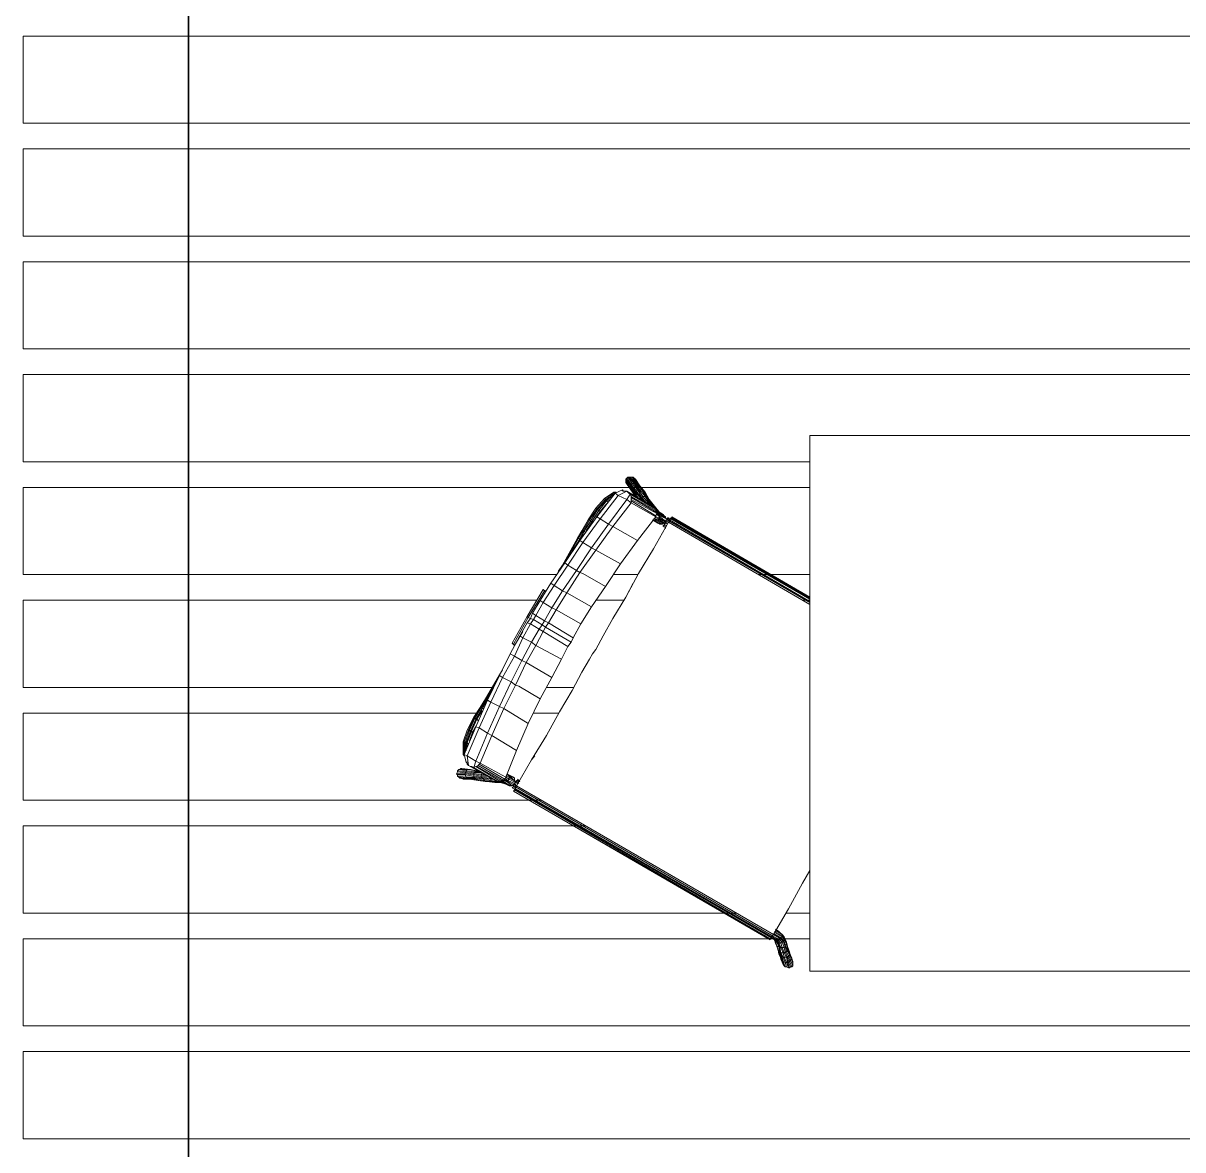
# Model space of a CAD drawing. Header units: inches. Extents: x 2013 to 15569, y -2551 to 2524.
# Drawn here: x 3628.2 to 3783, y 793.5 to 943.9 of the extents above; entities that cross this region are included whole.
import ezdxf

# ---------------------------------------------------------------- set-up
doc = ezdxf.new("R2010")
doc.units = ezdxf.units.IN
doc.header["$MEASUREMENT"] = 0
doc.layers.add('A-FURN', color=8, linetype='Continuous', lineweight=18)
doc.layers.add('costruzioni', color=2, linetype='Continuous', lineweight=35)

msp = doc.modelspace()

# ---------------------------------------------------------------- linework, layer by layer
at = {"layer": 'A-FURN'}
for p, q in [((3892.796, 942.154), (3628.226, 942.154)), ((3628.226, 930.518), (3628.226, 942.154)), ((3628.226, 930.518), (3892.796, 930.518)), ((3892.796, 927.095), (3628.226, 927.095)), ((3628.226, 915.459), (3628.226, 927.095)), ((3628.226, 915.459), (3892.796, 915.459)), ((3892.796, 912.036), (3628.226, 912.036)), ((3628.226, 900.401), (3628.226, 912.036)), ((3628.226, 900.401), (3892.796, 900.401)), ((3892.796, 896.978), (3628.226, 896.978)), ((3628.226, 885.342), (3628.226, 896.978)), ((3733.201, 888.859), (3803.201, 888.859)), ((3733.201, 817.363), (3733.201, 888.859)), ((3628.226, 885.342), (3733.201, 885.342)), ((3733.201, 881.919), (3628.226, 881.919)), ((3628.226, 870.283), (3628.226, 881.919)), ((3628.226, 870.283), (3699.42, 870.283)), ((3706.972, 870.283), (3710.273, 870.283)), ((3726.322, 870.283), (3733.201, 870.283)), ((3696.785, 866.86), (3628.226, 866.86)), ((3628.226, 855.225), (3628.226, 866.86)), ((3697.226, 866.86), (3697.216, 866.86)), ((3708.385, 866.86), (3704.659, 866.86)), ((3733.201, 866.86), (3732.184, 866.86)), ((3628.226, 855.225), (3690.813, 855.225)), ((3690.856, 855.225), (3690.875, 855.225)), ((3698.048, 855.225), (3701.697, 855.225)), ((3688.76, 851.802), (3628.226, 851.802)), ((3628.226, 840.166), (3628.226, 851.802)), ((3689.437, 851.802), (3689.293, 851.802)), ((3699.682, 851.802), (3696.301, 851.802)), ((3628.226, 840.166), (3697.393, 840.166)), ((3703.298, 836.743), (3628.226, 836.743)), ((3628.226, 825.107), (3628.226, 836.743)), ((3628.226, 825.107), (3723.369, 825.107)), ((3730.022, 825.107), (3733.201, 825.107)), ((3733.201, 821.684), (3628.226, 821.684)), ((3628.226, 810.049), (3628.226, 821.684)), ((3803.201, 817.363), (3733.201, 817.363)), ((3628.226, 810.049), (3892.796, 810.049)), ((3892.796, 806.626), (3628.226, 806.626)), ((3628.226, 794.99), (3628.226, 806.626)), ((3628.226, 794.99), (3892.796, 794.99))]:
    msp.add_line(p, q, dxfattribs=at)
at = {"layer": 'A-FURN', "lineweight": 0}
for p, q in [((3733.201, 888.859), (3733.201, 853.111)), ((3736.488, 888.859), (3733.201, 888.859)), ((3708.628, 882.995), (3708.77, 883.137)), ((3708.628, 882.995), (3709.341, 882.138)), ((3708.628, 882.995), (3708.628, 882.852)), ((3708.628, 882.852), (3708.628, 882.709)), ((3708.628, 882.852), (3709.199, 881.996)), ((3708.628, 882.709), (3709.199, 881.853)), ((3708.628, 882.566), (3708.628, 882.709)), ((3708.628, 882.709), (3708.628, 882.709)), ((3708.77, 882.424), (3708.628, 882.566)), ((3709.199, 881.71), (3708.628, 882.566)), ((3708.77, 883.137), (3708.913, 883.28)), ((3708.77, 883.137), (3709.341, 882.281)), ((3709.341, 881.567), (3708.77, 882.424)), ((3708.913, 883.28), (3709.484, 882.424)), ((3708.913, 883.28), (3709.056, 883.28)), ((3709.056, 883.28), (3709.774, 882.424)), ((3709.056, 883.28), (3709.199, 883.28)), ((3709.199, 883.28), (3709.916, 882.424)), ((3709.199, 883.28), (3709.484, 883.28)), ((3709.341, 882.138), (3709.199, 881.996)), ((3709.199, 881.996), (3709.199, 881.853)), ((3709.199, 881.996), (3709.916, 881.135)), ((3709.484, 882.424), (3709.341, 882.281)), ((3709.341, 882.281), (3709.341, 882.138)), ((3709.341, 882.281), (3710.059, 881.425)), ((3709.341, 882.138), (3709.916, 881.282)), ((3709.484, 883.28), (3710.059, 882.424)), ((3709.484, 883.28), (3709.627, 883.28)), ((3709.774, 882.424), (3709.484, 882.424)), ((3709.484, 882.424), (3710.202, 881.567)), ((3709.627, 883.28), (3709.774, 883.137)), ((3709.627, 883.28), (3710.202, 882.424)), ((3709.774, 883.137), (3709.916, 882.995)), ((3709.774, 883.137), (3710.345, 882.281)), ((3709.916, 882.424), (3709.774, 882.424)), ((3709.774, 882.424), (3710.345, 881.567)), ((3709.916, 882.995), (3710.487, 882.138)), ((3710.059, 882.424), (3709.916, 882.424)), ((3709.916, 882.424), (3710.487, 881.567)), ((3710.059, 882.424), (3710.773, 881.567)), ((3710.202, 882.424), (3710.059, 882.424)), ((3710.202, 882.424), (3710.915, 881.425)), ((3710.345, 882.281), (3710.202, 882.424)), ((3710.345, 882.281), (3711.058, 881.425)), ((3710.487, 882.138), (3710.345, 882.281)), ((3710.487, 882.138), (3711.201, 881.282)), ((3704.77, 877.991), (3707.201, 881.135)), ((3707.629, 880.849), (3705.198, 877.705)), ((3705.773, 880.421), (3707.201, 881.282)), ((3705.773, 880.421), (3707.058, 881.282)), ((3707.058, 881.282), (3705.773, 880.421)), ((3705.916, 880.279), (3707.058, 880.992)), ((3705.916, 880.136), (3706.772, 880.707)), ((3707.201, 881.282), (3707.058, 881.282)), ((3707.058, 881.282), (3707.343, 881.282)), ((3707.343, 881.282), (3707.058, 881.282)), ((3708.2, 881.567), (3707.201, 881.135)), ((3707.201, 881.135), (3707.201, 881.282)), ((3707.201, 881.282), (3707.201, 881.135)), ((3707.201, 881.135), (3707.629, 880.849)), ((3707.629, 880.849), (3708.77, 881.425)), ((3707.629, 880.849), (3708.77, 880.279)), ((3708.2, 881.425), (3708.2, 881.567)), ((3708.342, 881.425), (3708.2, 881.567)), ((3708.485, 881.425), (3708.342, 881.425)), ((3708.77, 881.425), (3708.485, 881.425)), ((3711.629, 879.708), (3708.77, 881.425)), ((3708.913, 881.282), (3708.77, 881.425)), ((3708.77, 880.279), (3709.199, 880.992)), ((3708.913, 881.282), (3712.343, 879.28)), ((3709.056, 881.135), (3708.913, 881.282)), ((3709.056, 881.135), (3712.485, 879.137)), ((3709.199, 880.992), (3709.056, 881.135)), ((3709.199, 881.853), (3709.199, 881.71)), ((3709.199, 881.853), (3709.916, 880.992)), ((3709.199, 881.71), (3709.341, 881.567)), ((3709.916, 880.707), (3709.199, 881.71)), ((3709.199, 880.992), (3712.628, 878.99)), ((3709.341, 880.707), (3709.199, 880.992)), ((3709.341, 881.567), (3709.916, 880.707)), ((3709.341, 880.707), (3712.628, 878.847)), ((3709.341, 880.564), (3709.341, 880.707)), ((3709.341, 880.564), (3712.771, 878.562)), ((3709.341, 880.279), (3709.341, 880.564)), ((3710.059, 881.425), (3709.916, 881.282)), ((3709.916, 881.282), (3710.63, 880.421)), ((3709.916, 881.282), (3709.916, 881.135)), ((3710.345, 880.421), (3709.916, 881.135)), ((3709.916, 881.135), (3709.916, 880.992)), ((3710.059, 880.564), (3709.916, 880.992)), ((3709.916, 880.992), (3709.916, 880.707)), ((3709.916, 880.707), (3709.921, 880.707)), ((3709.916, 880.707), (3709.921, 880.707)), ((3710.202, 881.567), (3710.059, 881.425)), ((3710.059, 881.425), (3710.63, 880.564)), ((3710.345, 881.567), (3710.202, 881.567)), ((3710.202, 881.567), (3710.773, 880.564)), ((3710.487, 881.567), (3710.345, 881.567)), ((3710.345, 881.567), (3710.915, 880.707)), ((3710.773, 881.567), (3710.487, 881.567)), ((3710.487, 881.567), (3711.201, 880.707)), ((3711.058, 879.993), (3710.63, 880.564)), ((3710.63, 880.564), (3710.63, 880.421)), ((3710.773, 880.564), (3710.63, 880.564)), ((3710.915, 881.425), (3710.773, 881.567)), ((3710.773, 881.567), (3711.344, 880.707)), ((3710.915, 880.707), (3710.773, 880.564)), ((3711.344, 879.85), (3710.773, 880.564)), ((3710.915, 881.425), (3711.486, 880.564)), ((3711.058, 881.425), (3710.915, 881.425)), ((3710.915, 880.707), (3711.629, 879.85)), ((3711.201, 880.707), (3710.915, 880.707)), ((3711.058, 881.425), (3711.629, 880.421)), ((3711.201, 881.282), (3711.058, 881.425)), ((3711.201, 881.282), (3711.772, 880.279)), ((3711.201, 880.707), (3711.772, 879.85)), ((3711.344, 880.707), (3711.201, 880.707)), ((3711.486, 880.564), (3711.344, 880.707)), ((3711.344, 880.707), (3711.914, 879.85)), ((3711.629, 880.421), (3711.486, 880.564)), ((3711.486, 880.564), (3712.2, 879.708)), ((3703.628, 877.563), (3704.627, 879.137)), ((3703.628, 877.563), (3704.627, 879.137)), ((3704.627, 879.137), (3703.628, 877.563)), ((3703.771, 877.563), (3704.77, 878.99)), ((3703.914, 877.42), (3704.913, 878.99)), ((3704.627, 879.137), (3705.773, 880.421)), ((3704.627, 879.137), (3705.773, 880.421)), ((3705.773, 880.421), (3704.627, 879.137)), ((3704.77, 878.99), (3704.627, 879.137)), ((3704.77, 878.99), (3705.916, 880.279)), ((3704.913, 878.99), (3704.77, 878.99)), ((3704.913, 878.99), (3705.916, 880.136)), ((3705.055, 878.847), (3704.913, 878.99)), ((3705.055, 878.847), (3706.059, 880.136)), ((3705.198, 878.704), (3706.059, 879.708)), ((3705.916, 880.279), (3705.773, 880.421)), ((3705.916, 880.136), (3705.916, 880.279)), ((3706.059, 880.136), (3705.916, 880.136)), ((3706.059, 880.136), (3706.487, 880.279)), ((3706.202, 879.993), (3706.059, 880.136)), ((3708.77, 880.279), (3706.344, 876.992)), ((3709.341, 879.85), (3706.915, 876.702)), ((3708.77, 880.279), (3709.341, 879.85)), ((3709.341, 880.279), (3712.771, 878.419)), ((3709.341, 880.136), (3709.341, 880.279)), ((3709.341, 880.136), (3712.628, 878.134)), ((3709.341, 879.85), (3709.341, 880.136)), ((3709.341, 879.85), (3712.628, 877.991)), ((3710.63, 880.421), (3710.487, 880.279)), ((3710.63, 880.279), (3710.63, 880.421)), ((3711.629, 879.85), (3711.486, 879.708)), ((3711.772, 880.279), (3711.629, 880.421)), ((3711.629, 880.421), (3712.343, 879.565)), ((3711.772, 879.85), (3711.629, 879.85)), ((3711.772, 879.565), (3711.629, 879.85)), ((3711.772, 880.279), (3712.485, 879.422)), ((3712.057, 879.422), (3711.772, 879.85)), ((3711.914, 879.85), (3711.772, 879.85)), ((3712.343, 879.28), (3711.914, 879.85)), ((3712.2, 879.708), (3711.914, 879.85)), ((3712.2, 879.708), (3712.771, 878.847)), ((3712.343, 879.565), (3712.2, 879.708)), ((3712.913, 878.704), (3712.343, 879.565)), ((3712.485, 879.422), (3712.343, 879.565)), ((3712.343, 879.28), (3712.485, 879.137)), ((3713.056, 878.704), (3712.485, 879.422)), ((3712.485, 879.137), (3712.628, 878.99)), ((3712.628, 878.99), (3712.628, 878.847)), ((3702.487, 874.847), (3704.77, 877.991)), ((3702.772, 876.131), (3703.628, 877.563)), ((3703.628, 877.563), (3702.772, 876.131)), ((3705.198, 877.705), (3702.915, 874.561)), ((3702.915, 876.131), (3703.628, 877.563)), ((3703.057, 876.131), (3703.771, 877.563)), ((3703.057, 875.988), (3703.914, 877.42)), ((3703.771, 877.563), (3703.628, 877.563)), ((3703.914, 877.42), (3703.771, 877.563)), ((3704.056, 877.277), (3703.914, 877.42)), ((3704.056, 877.277), (3705.055, 878.847)), ((3704.627, 877.848), (3705.198, 878.704)), ((3704.77, 877.991), (3705.198, 877.705)), ((3705.198, 878.704), (3705.055, 878.847)), ((3705.198, 878.704), (3705.203, 878.704)), ((3705.198, 877.705), (3706.344, 876.992)), ((3712.628, 877.991), (3710.202, 874.847)), ((3712.2, 877.563), (3712.913, 877.135)), ((3712.343, 877.705), (3712.628, 877.563)), ((3712.343, 877.563), (3712.347, 877.563)), ((3712.343, 877.563), (3712.485, 877.42)), ((3712.343, 877.563), (3712.485, 877.42)), ((3712.343, 877.563), (3713.199, 876.992)), ((3712.485, 877.705), (3712.913, 877.563)), ((3712.485, 877.42), (3712.628, 877.563)), ((3712.485, 877.42), (3713.342, 876.992)), ((3712.628, 878.847), (3712.771, 878.562)), ((3713.199, 878.419), (3712.628, 878.847)), ((3712.771, 878.847), (3712.628, 878.847)), ((3712.628, 878.704), (3712.913, 878.562)), ((3712.771, 878.704), (3712.628, 878.704)), ((3712.771, 878.419), (3712.628, 878.134)), ((3712.628, 878.134), (3712.628, 877.991)), ((3712.628, 877.991), (3713.056, 877.848)), ((3712.628, 877.848), (3713.056, 877.705)), ((3712.628, 877.563), (3713.484, 876.992)), ((3712.628, 877.563), (3712.913, 877.563)), ((3713.627, 878.276), (3712.771, 878.847)), ((3713.627, 878.276), (3712.771, 878.704)), ((3712.913, 878.562), (3712.771, 878.704)), ((3712.771, 878.704), (3713.056, 878.419)), ((3712.771, 878.562), (3712.771, 878.419)), ((3712.771, 878.562), (3713.199, 878.276)), ((3712.771, 878.419), (3713.199, 878.134)), ((3712.771, 878.276), (3713.199, 877.991)), ((3712.913, 878.562), (3713.77, 878.134)), ((3713.056, 878.419), (3712.913, 878.562)), ((3712.913, 877.563), (3713.056, 877.705)), ((3712.913, 877.563), (3713.627, 877.135)), ((3713.199, 878.276), (3713.056, 878.419)), ((3713.056, 878.419), (3713.912, 877.991)), ((3713.056, 877.848), (3713.199, 877.991)), ((3713.056, 877.848), (3713.056, 877.705)), ((3713.912, 877.277), (3713.056, 877.848)), ((3713.056, 877.705), (3713.77, 877.135)), ((3713.199, 878.276), (3713.912, 877.848)), ((3713.199, 878.134), (3713.199, 878.276)), ((3713.199, 878.134), (3714.055, 877.705)), ((3713.199, 877.991), (3713.199, 878.134)), ((3713.912, 877.42), (3713.199, 877.991)), ((3713.77, 878.134), (3713.342, 878.419)), ((3713.77, 878.134), (3713.627, 878.276)), ((3713.912, 877.991), (3713.77, 878.134)), ((3713.912, 877.848), (3713.912, 877.991)), ((3714.055, 877.705), (3713.912, 877.848)), ((3713.912, 877.42), (3714.055, 877.705)), ((3713.912, 877.277), (3714.055, 877.42)), ((3714.055, 877.42), (3713.912, 877.277)), ((3713.912, 877.277), (3713.912, 877.42)), ((3714.055, 877.42), (3714.202, 877.563)), ((3714.202, 877.563), (3714.055, 877.42)), ((3714.345, 877.277), (3714.055, 877.42)), ((3714.202, 877.705), (3714.202, 877.848)), ((3714.202, 877.848), (3714.345, 877.848)), ((3714.345, 877.848), (3714.202, 877.848)), ((3714.488, 877.563), (3714.202, 877.848)), ((3714.202, 877.848), (3714.202, 877.705)), ((3714.202, 877.563), (3714.202, 877.705)), ((3714.488, 877.563), (3714.202, 877.705)), ((3714.202, 877.705), (3714.202, 877.563)), ((3714.488, 877.42), (3714.202, 877.563)), ((3714.63, 877.705), (3714.345, 877.848)), ((3714.63, 877.705), (3714.345, 877.848)), ((3714.488, 877.42), (3714.345, 877.42)), ((3714.345, 877.42), (3714.488, 877.42)), ((3714.488, 877.42), (3714.345, 877.42)), ((3714.345, 877.42), (3714.345, 877.42)), ((3714.345, 877.42), (3714.488, 877.42)), ((3714.488, 877.42), (3714.345, 877.277)), ((3714.345, 877.277), (3714.488, 877.42)), ((3714.63, 877.705), (3714.488, 877.563)), ((3714.488, 877.563), (3714.63, 877.705)), ((3714.488, 877.563), (3714.488, 877.42)), ((3714.488, 877.42), (3714.488, 877.563)), ((3714.488, 877.563), (3714.488, 877.563)), ((3714.488, 877.563), (3714.488, 877.42)), ((3714.488, 877.42), (3714.488, 877.563)), ((3714.488, 877.563), (3733.201, 866.695)), ((3714.488, 877.42), (3733.201, 866.552)), ((3714.63, 877.848), (3714.63, 877.705)), ((3714.63, 877.705), (3714.63, 877.848)), ((3714.773, 877.848), (3714.63, 877.848)), ((3714.63, 877.848), (3714.773, 877.848)), ((3714.773, 877.848), (3714.63, 877.848)), ((3714.773, 877.848), (3714.63, 877.705)), ((3714.63, 877.705), (3714.63, 877.848)), ((3714.63, 877.848), (3714.773, 877.848)), ((3714.773, 877.848), (3714.63, 877.705)), ((3714.63, 877.848), (3714.773, 877.848)), ((3714.773, 877.848), (3714.63, 877.848)), ((3714.63, 877.848), (3714.773, 877.848)), ((3714.63, 877.848), (3714.773, 877.848)), ((3714.63, 877.705), (3714.63, 877.848)), ((3714.63, 877.848), (3733.201, 867.123)), ((3714.63, 877.705), (3714.635, 877.705)), ((3714.63, 877.705), (3733.201, 866.98)), ((3714.773, 877.991), (3714.777, 877.991)), ((3714.773, 877.991), (3714.773, 877.848)), ((3714.773, 877.991), (3714.777, 877.991)), ((3733.201, 867.266), (3714.773, 877.991)), ((3714.773, 877.848), (3714.773, 877.991)), ((3714.773, 877.991), (3733.201, 867.266)), ((3714.773, 877.848), (3714.773, 877.848)), ((3714.773, 877.848), (3733.201, 867.266)), ((3702.201, 875.132), (3702.772, 876.131)), ((3702.772, 876.131), (3702.201, 875.132)), ((3702.344, 875.132), (3702.915, 876.131)), ((3702.487, 874.989), (3703.057, 876.131)), ((3702.629, 874.989), (3703.057, 875.988)), ((3702.915, 876.131), (3702.772, 876.131)), ((3703.057, 876.131), (3702.915, 876.131)), ((3703.057, 875.988), (3703.057, 876.131)), ((3703.2, 875.988), (3703.057, 875.988)), ((3703.343, 876.131), (3704.056, 877.277)), ((3704.199, 877.277), (3704.056, 877.277)), ((3706.344, 876.992), (3704.056, 873.843)), ((3706.915, 876.702), (3704.627, 873.558)), ((3706.344, 876.992), (3706.915, 876.702)), ((3706.915, 876.702), (3710.202, 874.847)), ((3712.343, 873.701), (3714.345, 877.277)), ((3712.343, 873.701), (3714.345, 877.277)), ((3712.913, 877.135), (3713.199, 876.992)), ((3713.199, 876.992), (3713.342, 876.992)), ((3713.342, 876.992), (3713.484, 876.992)), ((3713.484, 876.992), (3713.627, 877.135)), ((3713.627, 877.135), (3713.77, 877.135)), ((3713.77, 876.849), (3713.627, 876.849)), ((3714.055, 876.702), (3713.627, 876.849)), ((3713.627, 876.849), (3713.627, 876.702)), ((3713.627, 876.702), (3713.627, 876.849)), ((3713.627, 876.849), (3713.77, 876.849)), ((3713.912, 876.559), (3713.627, 876.702)), ((3713.627, 876.702), (3713.912, 876.559)), ((3713.77, 877.135), (3713.912, 877.277)), ((3713.912, 877.135), (3713.77, 876.992)), ((3713.912, 877.135), (3713.77, 876.992)), ((3713.77, 876.992), (3713.77, 876.849)), ((3714.055, 876.849), (3713.77, 876.992)), ((3713.77, 876.992), (3713.77, 876.849)), ((3714.055, 876.702), (3713.77, 876.849)), ((3713.912, 877.135), (3713.912, 877.277)), ((3714.202, 877.135), (3713.912, 877.277)), ((3713.912, 877.277), (3713.912, 877.135)), ((3714.202, 876.992), (3713.912, 877.135)), ((3713.912, 876.559), (3713.912, 876.417)), ((3713.912, 876.417), (3713.912, 876.559)), ((3713.912, 876.559), (3713.917, 876.559)), ((3713.912, 876.559), (3713.917, 876.559)), ((3713.912, 876.559), (3713.917, 876.559)), ((3714.345, 877.277), (3733.201, 866.267)), ((3700.199, 871.556), (3702.201, 875.132)), ((3702.201, 875.132), (3700.199, 871.556)), ((3700.484, 871.841), (3702.487, 874.847)), ((3700.627, 872.127), (3702.344, 875.132)), ((3702.915, 874.561), (3700.912, 871.556)), ((3701.488, 873.415), (3702.487, 874.989)), ((3702.344, 875.132), (3702.201, 875.132)), ((3702.487, 874.989), (3702.344, 875.132)), ((3702.487, 874.989), (3702.491, 874.989)), ((3702.487, 874.847), (3702.915, 874.561)), ((3702.915, 874.561), (3704.056, 873.843)), ((3710.202, 874.847), (3707.914, 871.698)), ((3704.056, 873.843), (3702.058, 870.842)), ((3704.627, 873.558), (3702.487, 870.557)), ((3704.056, 873.843), (3704.627, 873.558)), ((3707.914, 871.698), (3704.627, 873.558)), ((3710.345, 870.414), (3712.343, 873.701)), ((3710.345, 870.414), (3712.343, 873.701)), ((3698.629, 869.125), (3700.484, 871.841)), ((3700.912, 871.556), (3699.057, 868.84)), ((3700.199, 871.556), (3699.628, 870.699)), ((3699.913, 871.127), (3700.199, 871.556)), ((3700.199, 871.556), (3700.203, 871.556)), ((3700.484, 871.841), (3700.912, 871.556)), ((3700.912, 871.556), (3702.058, 870.842)), ((3705.916, 868.697), (3707.914, 871.698)), ((3702.058, 870.842), (3700.199, 868.126)), ((3702.487, 870.557), (3700.77, 867.841)), ((3702.058, 870.842), (3702.487, 870.557)), ((3702.487, 870.557), (3702.915, 870.414)), ((3702.915, 870.414), (3705.916, 868.697)), ((3708.628, 867.266), (3710.345, 870.414)), ((3710.345, 870.414), (3708.628, 867.266)), ((3695.485, 864.692), (3697.63, 868.269)), ((3697.63, 868.269), (3695.485, 864.692)), ((3695.628, 864.55), (3697.773, 868.126)), ((3698.629, 869.125), (3697.202, 866.837)), ((3699.057, 868.84), (3697.63, 866.552)), ((3697.773, 868.126), (3697.63, 868.269)), ((3697.63, 868.269), (3697.915, 868.126)), ((3697.915, 868.126), (3697.63, 868.269)), ((3697.63, 868.269), (3697.773, 868.126)), ((3697.773, 868.126), (3697.63, 868.269)), ((3697.63, 868.269), (3697.63, 868.269)), ((3697.63, 868.269), (3697.773, 868.126)), ((3697.773, 868.126), (3697.63, 868.269)), ((3697.63, 868.269), (3697.773, 868.126)), ((3697.915, 867.983), (3697.773, 868.126)), ((3697.773, 868.126), (3697.915, 867.983)), ((3698.629, 869.125), (3699.057, 868.84)), ((3700.199, 868.126), (3698.772, 865.838)), ((3699.057, 868.84), (3700.199, 868.126)), ((3700.199, 868.126), (3700.77, 867.841)), ((3705.916, 868.697), (3704.056, 865.981)), ((3709.627, 869.125), (3708.628, 867.266)), ((3708.628, 867.266), (3709.627, 869.125)), ((3697.202, 866.837), (3696.198, 865.12)), ((3697.63, 866.552), (3696.627, 864.835)), ((3696.774, 866.124), (3697.915, 867.983)), ((3697.202, 866.837), (3697.63, 866.552)), ((3697.63, 866.552), (3698.772, 865.838)), ((3697.915, 867.983), (3697.92, 867.983)), ((3697.915, 867.983), (3697.92, 867.983)), ((3697.915, 867.983), (3697.92, 867.983)), ((3700.77, 867.841), (3699.343, 865.553)), ((3700.77, 867.841), (3704.056, 865.981)), ((3706.915, 864.407), (3708.628, 867.266)), ((3708.628, 867.266), (3706.915, 864.407)), ((3706.915, 864.407), (3708.628, 867.266)), ((3708.628, 867.266), (3706.915, 864.407)), ((3695.913, 864.407), (3696.198, 865.12)), ((3696.198, 865.12), (3696.627, 864.835)), ((3698.772, 865.838), (3697.773, 864.121)), ((3699.343, 865.553), (3698.343, 863.836)), ((3698.772, 865.838), (3699.343, 865.553)), ((3699.343, 865.553), (3702.629, 863.693)), ((3704.056, 865.981), (3702.629, 863.693)), ((3695.485, 864.692), (3693.487, 861.12)), ((3695.485, 864.692), (3693.487, 861.12)), ((3693.63, 860.973), (3695.628, 864.55)), ((3695.485, 863.836), (3694.486, 862.119)), ((3695.913, 863.693), (3694.914, 861.834)), ((3695.628, 864.55), (3695.485, 864.692)), ((3695.485, 863.836), (3695.913, 864.407)), ((3695.913, 863.693), (3695.485, 863.836)), ((3695.628, 864.55), (3695.913, 864.407)), ((3695.913, 864.407), (3696.341, 864.264)), ((3696.341, 864.264), (3695.913, 863.693)), ((3695.913, 863.693), (3697.059, 862.975)), ((3696.341, 864.264), (3696.627, 864.835)), ((3696.341, 864.264), (3697.487, 863.551)), ((3697.773, 864.121), (3696.627, 864.835)), ((3697.487, 863.551), (3697.059, 862.975)), ((3697.487, 863.551), (3697.773, 864.121)), ((3697.487, 863.551), (3697.915, 863.265)), ((3698.343, 863.836), (3697.773, 864.121)), ((3697.915, 863.265), (3698.343, 863.836)), ((3698.343, 863.836), (3701.63, 861.834)), ((3702.629, 863.693), (3701.63, 861.834)), ((3705.631, 862.119), (3706.915, 864.407)), ((3706.915, 864.407), (3705.631, 862.119)), ((3706.915, 864.407), (3705.631, 862.119)), ((3705.631, 862.119), (3706.915, 864.407)), ((3706.915, 864.407), (3706.915, 864.407)), ((3694.486, 862.119), (3693.201, 859.689)), ((3694.914, 862.69), (3693.772, 860.83)), ((3694.486, 862.119), (3694.914, 861.834)), ((3697.059, 862.975), (3696.056, 861.263)), ((3697.63, 862.69), (3696.627, 860.83)), ((3697.63, 862.69), (3697.059, 862.975)), ((3697.915, 863.265), (3697.63, 862.69)), ((3697.63, 862.69), (3700.912, 860.688)), ((3697.915, 863.265), (3701.345, 861.263)), ((3704.627, 860.259), (3705.631, 862.119)), ((3705.631, 862.119), (3704.627, 860.259)), ((3704.627, 860.259), (3705.631, 862.119)), ((3705.631, 862.119), (3704.627, 860.259)), ((3705.631, 862.119), (3705.631, 862.119)), ((3693.772, 860.83), (3693.487, 861.12)), ((3693.487, 861.12), (3693.772, 860.83)), ((3693.772, 860.83), (3693.487, 861.12)), ((3693.487, 861.12), (3693.63, 860.973)), ((3693.487, 861.12), (3693.772, 860.83)), ((3693.63, 860.973), (3693.487, 861.12)), ((3693.487, 861.12), (3693.487, 861.12)), ((3693.772, 860.83), (3693.63, 860.973)), ((3693.63, 860.973), (3693.772, 860.83)), ((3693.772, 860.83), (3693.63, 860.973)), ((3693.63, 860.973), (3693.63, 860.973)), ((3693.63, 860.973), (3693.772, 860.83)), ((3693.772, 860.83), (3693.63, 860.973)), ((3693.63, 860.973), (3693.772, 860.83)), ((3693.772, 860.83), (3693.63, 860.973)), ((3693.772, 860.83), (3693.63, 860.973)), ((3694.914, 861.834), (3693.772, 859.403)), ((3693.772, 860.83), (3693.777, 860.83)), ((3696.056, 861.263), (3694.771, 858.832)), ((3694.914, 861.834), (3696.056, 861.263)), ((3696.627, 860.83), (3695.342, 858.543)), ((3696.627, 860.83), (3696.056, 861.263)), ((3696.627, 860.83), (3700.056, 858.975)), ((3700.912, 860.688), (3700.056, 858.975)), ((3701.345, 861.263), (3700.912, 860.688)), ((3701.63, 861.834), (3701.345, 861.263)), ((3693.201, 859.689), (3691.77, 856.83)), ((3693.772, 859.403), (3692.198, 856.545)), ((3693.201, 859.689), (3693.772, 859.403)), ((3694.771, 858.832), (3693.344, 855.969)), ((3693.772, 859.403), (3694.771, 858.832)), ((3694.771, 858.832), (3695.342, 858.543)), ((3700.056, 858.975), (3698.772, 856.545)), ((3703.771, 858.975), (3702.772, 857.258)), ((3702.772, 857.258), (3703.771, 858.975)), ((3703.771, 858.975), (3704.199, 859.689)), ((3703.771, 858.975), (3704.199, 859.689)), ((3704.199, 859.689), (3704.627, 860.259)), ((3704.199, 859.689), (3704.627, 860.259)), ((3704.627, 860.259), (3704.627, 860.259)), ((3692.345, 857.972), (3691.913, 857.115)), ((3691.913, 857.115), (3692.198, 857.544)), ((3695.342, 858.543), (3693.915, 855.541)), ((3695.342, 858.543), (3698.772, 856.545)), ((3702.772, 857.258), (3701.488, 854.828)), ((3701.488, 854.828), (3702.772, 857.258)), ((3689.915, 853.539), (3691.913, 857.115)), ((3691.913, 857.115), (3689.915, 853.682)), ((3689.915, 853.539), (3691.627, 856.545)), ((3691.77, 856.83), (3690.2, 853.539)), ((3692.198, 856.545), (3690.628, 853.253)), ((3691.77, 856.83), (3692.198, 856.545)), ((3693.344, 855.969), (3691.77, 852.683)), ((3692.198, 856.545), (3693.344, 855.969)), ((3693.344, 855.969), (3693.915, 855.541)), ((3698.772, 856.545), (3697.202, 853.682)), ((3690.057, 853.539), (3690.914, 855.113)), ((3693.915, 855.541), (3692.345, 852.397)), ((3694.343, 855.398), (3693.915, 855.541)), ((3694.343, 855.398), (3697.202, 853.682)), ((3701.488, 854.828), (3699.771, 851.965)), ((3699.771, 851.965), (3701.488, 854.828)), ((3690.2, 853.539), (3688.63, 849.967)), ((3690.628, 853.253), (3689.058, 849.824)), ((3689.915, 853.682), (3689.201, 852.54)), ((3689.201, 852.54), (3689.915, 853.539)), ((3690.057, 853.539), (3689.344, 852.54)), ((3689.344, 852.54), (3689.915, 853.539)), ((3689.486, 852.397), (3690.057, 853.396)), ((3689.915, 853.539), (3690.057, 853.539)), ((3689.915, 853.539), (3689.919, 853.539)), ((3690.2, 853.396), (3690.057, 853.539)), ((3690.2, 853.539), (3690.628, 853.253)), ((3691.77, 852.683), (3690.2, 849.106)), ((3690.628, 853.253), (3691.77, 852.683)), ((3691.77, 852.683), (3692.345, 852.397)), ((3697.202, 853.682), (3695.628, 850.395)), ((3733.201, 853.111), (3733.201, 817.363)), ((3688.345, 851.251), (3687.484, 849.534)), ((3688.487, 851.108), (3687.627, 849.534)), ((3687.627, 849.534), (3688.345, 851.108)), ((3687.77, 849.534), (3688.487, 851.108)), ((3688.345, 851.108), (3689.201, 852.54)), ((3689.201, 852.54), (3688.345, 851.251)), ((3688.345, 851.108), (3688.487, 851.108)), ((3688.487, 851.108), (3689.344, 852.54)), ((3689.344, 852.54), (3688.487, 851.108)), ((3688.487, 851.108), (3688.492, 851.108)), ((3688.487, 851.108), (3688.63, 850.966)), ((3689.486, 852.397), (3688.63, 850.966)), ((3688.773, 850.966), (3689.486, 852.112)), ((3689.201, 852.54), (3689.344, 852.54)), ((3689.344, 852.54), (3689.486, 852.397)), ((3689.344, 852.54), (3689.348, 852.54)), ((3689.629, 852.397), (3689.486, 852.397)), ((3692.345, 852.397), (3690.771, 848.821)), ((3692.345, 852.397), (3695.628, 850.395)), ((3699.771, 851.965), (3698.058, 848.821)), ((3698.058, 848.821), (3699.771, 851.965)), ((3687.484, 849.534), (3686.913, 847.964)), ((3687.056, 846.247), (3688.63, 849.967)), ((3687.627, 849.534), (3687.056, 847.964)), ((3687.056, 847.964), (3687.627, 849.534)), ((3687.77, 849.534), (3687.199, 847.822)), ((3687.484, 846.105), (3689.058, 849.824)), ((3687.627, 849.534), (3687.631, 849.534)), ((3687.627, 849.534), (3687.77, 849.534)), ((3687.77, 849.534), (3687.912, 849.391)), ((3688.63, 850.966), (3687.912, 849.391)), ((3688.773, 850.966), (3688.059, 849.391)), ((3688.202, 849.249), (3688.773, 850.252)), ((3688.63, 850.966), (3688.773, 850.966)), ((3688.63, 849.967), (3689.058, 849.824)), ((3688.916, 850.823), (3688.773, 850.966)), ((3689.058, 849.824), (3690.2, 849.106)), ((3695.628, 850.395), (3694.058, 846.818)), ((3686.913, 847.964), (3686.913, 846.247)), ((3687.056, 847.964), (3686.913, 846.247)), ((3687.056, 847.964), (3687.056, 846.247)), ((3687.056, 847.964), (3687.199, 847.822)), ((3687.912, 849.391), (3687.341, 847.822)), ((3688.059, 849.391), (3687.484, 847.822)), ((3688.202, 849.249), (3687.77, 848.107)), ((3687.912, 849.391), (3688.059, 849.391)), ((3688.059, 849.391), (3688.202, 849.249)), ((3688.345, 849.249), (3688.202, 849.249)), ((3688.63, 845.391), (3690.2, 849.106)), ((3689.201, 845.101), (3690.771, 848.821)), ((3690.2, 849.106), (3690.771, 848.821)), ((3690.771, 848.821), (3694.058, 846.818)), ((3696.056, 845.534), (3698.058, 848.821)), ((3687.199, 847.822), (3687.341, 847.822)), ((3687.199, 846.533), (3687.199, 847.822)), ((3687.341, 847.822), (3687.484, 847.822)), ((3687.341, 846.818), (3687.341, 847.822)), ((3687.484, 847.246), (3687.484, 847.822)), ((3687.484, 847.822), (3687.627, 847.679)), ((3694.058, 846.818), (3692.631, 843.246)), ((3687.056, 846.105), (3686.913, 846.247)), ((3686.913, 846.247), (3687.056, 846.105)), ((3686.913, 846.247), (3687.056, 846.247)), ((3687.056, 846.247), (3687.06, 846.247)), ((3687.484, 846.105), (3687.056, 846.247)), ((3687.341, 845.248), (3687.056, 846.247)), ((3687.341, 845.248), (3687.484, 845.248)), ((3687.484, 845.101), (3687.341, 845.248)), ((3688.63, 845.391), (3687.484, 846.105)), ((3687.484, 846.105), (3687.627, 844.816)), ((3687.484, 844.959), (3687.484, 845.101)), ((3687.627, 844.816), (3687.484, 844.959)), ((3688.63, 845.391), (3688.345, 844.53)), ((3689.201, 845.101), (3688.63, 845.391)), ((3689.058, 844.959), (3688.916, 844.816)), ((3689.201, 845.101), (3689.058, 844.959)), ((3692.488, 842.956), (3689.058, 844.959)), ((3692.631, 843.246), (3689.201, 845.101)), ((3694.058, 842.1), (3696.056, 845.534)), ((3696.056, 845.534), (3694.058, 842.1)), ((3694.058, 842.1), (3696.056, 845.534)), ((3696.056, 845.534), (3694.058, 842.1)), ((3696.484, 846.105), (3696.056, 845.534)), ((3696.484, 846.105), (3696.056, 845.534)), ((3696.056, 845.534), (3696.056, 845.534)), ((3686.057, 843.674), (3686.2, 843.96)), ((3687.199, 843.674), (3686.057, 843.674)), ((3686.057, 843.674), (3686.2, 843.531)), ((3686.2, 844.102), (3686.342, 844.245)), ((3686.2, 843.96), (3686.2, 844.102)), ((3686.2, 844.102), (3687.341, 843.96)), ((3686.2, 843.96), (3687.199, 843.817)), ((3687.199, 843.531), (3686.2, 843.531)), ((3686.2, 843.531), (3686.2, 843.389)), ((3687.341, 843.246), (3686.2, 843.389)), ((3686.2, 843.389), (3686.342, 843.246)), ((3686.342, 844.245), (3687.341, 844.102)), ((3686.342, 844.245), (3686.485, 844.245)), ((3686.628, 844.388), (3686.485, 844.245)), ((3686.485, 844.245), (3687.484, 844.245)), ((3686.628, 844.388), (3686.771, 844.388)), ((3687.627, 844.245), (3686.628, 844.388)), ((3686.628, 844.388), (3686.628, 844.388)), ((3686.771, 844.388), (3687.912, 844.245)), ((3687.341, 843.96), (3687.199, 843.817)), ((3687.199, 843.817), (3687.199, 843.674)), ((3688.345, 843.674), (3687.199, 843.817)), ((3687.199, 843.674), (3687.199, 843.531)), ((3688.345, 843.531), (3687.199, 843.674)), ((3687.199, 843.531), (3687.341, 843.246)), ((3688.345, 843.389), (3687.199, 843.531)), ((3687.484, 844.245), (3687.341, 844.102)), ((3688.487, 843.96), (3687.341, 844.102)), ((3687.341, 844.102), (3687.341, 843.96)), ((3688.345, 843.817), (3687.341, 843.96)), ((3688.63, 844.102), (3687.484, 844.245)), ((3687.484, 844.245), (3687.627, 844.245)), ((3687.627, 844.816), (3690.628, 843.103)), ((3687.627, 844.816), (3687.912, 844.673)), ((3687.627, 844.245), (3688.773, 844.102)), ((3687.912, 844.245), (3687.627, 844.245)), ((3691.199, 842.814), (3687.912, 844.673)), ((3688.059, 844.673), (3687.912, 844.673)), ((3687.912, 844.245), (3688.773, 844.102)), ((3691.484, 842.671), (3688.059, 844.673)), ((3688.345, 844.53), (3688.059, 844.673)), ((3688.345, 844.53), (3688.63, 844.673)), ((3691.627, 842.671), (3688.345, 844.53)), ((3688.487, 843.96), (3688.345, 843.817)), ((3689.486, 843.817), (3688.345, 843.817)), ((3688.345, 843.817), (3688.345, 843.674)), ((3688.345, 843.674), (3688.345, 843.531)), ((3689.344, 843.531), (3688.345, 843.674)), ((3689.344, 843.389), (3688.345, 843.531)), ((3688.345, 843.531), (3688.345, 843.389)), ((3688.345, 843.389), (3688.345, 843.246)), ((3689.344, 843.246), (3688.345, 843.389)), ((3688.63, 844.102), (3688.487, 843.96)), ((3689.344, 843.96), (3688.487, 843.96)), ((3691.913, 842.671), (3688.63, 844.673)), ((3688.63, 844.673), (3688.773, 844.673)), ((3688.773, 844.102), (3688.63, 844.102)), ((3689.058, 844.102), (3688.63, 844.102)), ((3688.916, 844.816), (3688.773, 844.673)), ((3692.055, 842.814), (3688.773, 844.673)), ((3688.773, 844.102), (3688.916, 844.102)), ((3688.916, 844.102), (3688.773, 844.102)), ((3692.345, 842.814), (3688.916, 844.816)), ((3689.486, 843.817), (3689.344, 843.531)), ((3689.344, 843.531), (3689.344, 843.389)), ((3689.915, 843.531), (3689.344, 843.531)), ((3689.344, 843.389), (3689.344, 843.246)), ((3689.344, 843.389), (3690.343, 843.389)), ((3689.629, 843.674), (3689.486, 843.817)), ((3693.059, 843.246), (3692.631, 843.389)), ((3693.487, 843.246), (3692.773, 843.674)), ((3692.773, 843.674), (3692.778, 843.674)), ((3693.63, 843.246), (3692.773, 843.674)), ((3692.916, 843.531), (3692.773, 843.674)), ((3692.773, 843.674), (3692.916, 843.531)), ((3693.059, 843.389), (3692.773, 843.531)), ((3693.772, 843.103), (3692.916, 843.531)), ((3693.059, 843.389), (3692.916, 843.531)), ((3693.772, 842.814), (3693.059, 843.389)), ((3693.059, 843.246), (3693.059, 843.389)), ((3687.484, 843.103), (3686.342, 843.246)), ((3686.342, 843.246), (3686.485, 843.103)), ((3687.627, 843.103), (3686.485, 843.103)), ((3686.485, 843.103), (3686.628, 843.103)), ((3686.628, 843.103), (3686.913, 842.956)), ((3687.77, 842.956), (3686.628, 843.103)), ((3687.912, 842.956), (3686.913, 842.956)), ((3687.341, 843.246), (3687.484, 843.103)), ((3688.345, 843.246), (3687.341, 843.246)), ((3687.484, 843.103), (3687.627, 843.103)), ((3688.487, 843.103), (3687.484, 843.103)), ((3687.627, 843.103), (3687.77, 842.956)), ((3688.63, 842.956), (3687.627, 843.103)), ((3688.916, 842.814), (3687.77, 842.956)), ((3687.77, 842.956), (3687.912, 842.956)), ((3689.058, 842.814), (3687.912, 842.956)), ((3688.345, 843.246), (3688.487, 843.103)), ((3689.486, 843.103), (3688.345, 843.246)), ((3688.487, 843.103), (3688.63, 842.956)), ((3689.629, 842.956), (3688.487, 843.103)), ((3688.63, 842.956), (3688.916, 842.814)), ((3689.772, 842.814), (3688.63, 842.956)), ((3689.915, 842.671), (3688.916, 842.814)), ((3688.916, 842.814), (3689.058, 842.814)), ((3690.057, 842.671), (3689.058, 842.814)), ((3689.344, 843.246), (3689.486, 843.103)), ((3690.485, 843.103), (3689.344, 843.246)), ((3689.486, 843.103), (3689.629, 842.956)), ((3690.628, 842.956), (3689.486, 843.103)), ((3689.629, 842.956), (3689.772, 842.814)), ((3690.628, 842.814), (3689.629, 842.956)), ((3689.772, 842.814), (3689.915, 842.671)), ((3690.771, 842.671), (3689.772, 842.814)), ((3689.915, 842.671), (3690.057, 842.671)), ((3691.056, 842.671), (3689.915, 842.671)), ((3691.199, 842.528), (3690.057, 842.671)), ((3690.485, 843.246), (3690.485, 843.103)), ((3690.485, 843.103), (3690.628, 842.956)), ((3690.485, 843.103), (3690.771, 843.103)), ((3690.628, 842.956), (3690.628, 842.814)), ((3690.628, 842.956), (3691.056, 842.956)), ((3690.628, 842.814), (3690.771, 842.671)), ((3690.628, 842.814), (3691.342, 842.671)), ((3690.771, 842.671), (3691.056, 842.671)), ((3691.913, 842.528), (3690.771, 842.671)), ((3691.056, 842.671), (3691.199, 842.528)), ((3692.055, 842.528), (3691.056, 842.671)), ((3691.484, 842.671), (3691.199, 842.814)), ((3691.199, 842.528), (3692.055, 842.528)), ((3691.627, 842.671), (3691.484, 842.671)), ((3691.913, 842.671), (3691.627, 842.671)), ((3691.77, 842.671), (3691.913, 842.528)), ((3691.77, 842.671), (3692.488, 842.385)), ((3692.055, 842.814), (3691.913, 842.671)), ((3691.913, 842.671), (3692.055, 842.671)), ((3692.198, 842.528), (3691.913, 842.671)), ((3691.913, 842.671), (3691.913, 842.671)), ((3691.913, 842.528), (3692.055, 842.528)), ((3691.913, 842.528), (3692.773, 842.243)), ((3692.345, 842.814), (3692.055, 842.814)), ((3692.345, 842.528), (3692.055, 842.814)), ((3692.055, 842.671), (3692.198, 842.528)), ((3692.055, 842.671), (3692.773, 842.243)), ((3692.488, 842.528), (3692.198, 842.814)), ((3692.198, 842.528), (3692.345, 842.528)), ((3693.059, 842.1), (3692.198, 842.528)), ((3692.916, 842.671), (3692.345, 842.956)), ((3692.488, 842.956), (3692.345, 842.814)), ((3692.773, 842.671), (3692.345, 842.814)), ((3692.345, 842.528), (3692.488, 842.528)), ((3693.201, 842.1), (3692.345, 842.528)), ((3692.631, 843.246), (3692.488, 842.956)), ((3692.916, 842.814), (3692.488, 843.103)), ((3692.488, 842.528), (3692.773, 842.671)), ((3693.344, 842.1), (3692.488, 842.528)), ((3693.059, 842.956), (3692.631, 843.246)), ((3692.773, 842.671), (3692.916, 842.671)), ((3693.487, 842.1), (3692.773, 842.671)), ((3692.773, 842.243), (3693.059, 842.1)), ((3692.916, 842.814), (3693.059, 842.956)), ((3692.916, 842.671), (3692.916, 842.814)), ((3693.772, 842.385), (3692.916, 842.814)), ((3693.63, 842.243), (3692.916, 842.671)), ((3693.915, 842.671), (3693.059, 843.246)), ((3693.059, 842.956), (3693.059, 843.246)), ((3693.915, 842.528), (3693.059, 842.956)), ((3693.059, 842.1), (3693.201, 842.1)), ((3693.201, 842.1), (3693.344, 842.1)), ((3693.344, 842.1), (3693.487, 842.1)), ((3693.63, 843.246), (3693.487, 843.246)), ((3693.487, 842.1), (3693.63, 842.243)), ((3693.63, 841.957), (3693.487, 841.815)), ((3693.487, 841.815), (3693.63, 841.957)), ((3693.772, 841.672), (3693.487, 841.815)), ((3693.487, 841.815), (3693.772, 841.672)), ((3693.772, 841.672), (3693.487, 841.815)), ((3693.487, 841.815), (3693.491, 841.815)), ((3693.772, 843.103), (3693.63, 843.246)), ((3693.63, 842.243), (3693.772, 842.385)), ((3693.772, 842.243), (3693.63, 842.1)), ((3693.63, 842.1), (3693.772, 842.243)), ((3693.63, 842.1), (3693.63, 841.957)), ((3693.63, 841.957), (3693.63, 842.1)), ((3693.63, 842.1), (3693.915, 841.815)), ((3693.63, 841.957), (3693.915, 841.815)), ((3693.772, 842.814), (3693.772, 843.103)), ((3693.915, 842.671), (3693.772, 842.814)), ((3693.915, 842.528), (3693.772, 842.385)), ((3693.772, 842.385), (3693.915, 842.528)), ((3693.772, 842.385), (3693.915, 842.528)), ((3693.772, 842.385), (3693.772, 842.243)), ((3693.772, 842.243), (3693.772, 842.385)), ((3693.772, 842.385), (3694.058, 842.1)), ((3693.772, 842.243), (3694.058, 841.957)), ((3694.058, 842.671), (3693.915, 842.528)), ((3693.915, 842.528), (3694.058, 842.671)), ((3693.915, 842.528), (3693.915, 842.671)), ((3693.915, 842.528), (3694.2, 842.385)), ((3693.915, 841.957), (3694.058, 842.1)), ((3693.915, 841.957), (3694.058, 842.1)), ((3693.915, 841.672), (3693.915, 841.957)), ((3728.201, 822.081), (3693.915, 841.957)), ((3693.915, 841.672), (3693.915, 841.957)), ((3693.915, 841.815), (3693.915, 841.672)), ((3693.915, 841.815), (3693.915, 841.672)), ((3694.058, 842.814), (3694.2, 842.814)), ((3694.058, 842.671), (3694.058, 842.814)), ((3694.058, 842.671), (3694.058, 842.814)), ((3694.058, 842.814), (3694.343, 842.671)), ((3694.058, 842.814), (3694.2, 842.814)), ((3694.058, 842.671), (3694.062, 842.671)), ((3694.343, 842.528), (3694.058, 842.671)), ((3694.058, 842.671), (3694.343, 842.385)), ((3728.344, 822.224), (3694.058, 842.1)), ((3694.486, 842.671), (3694.2, 842.956)), ((3694.2, 842.814), (3694.486, 842.671)), ((3693.772, 841.529), (3693.63, 841.386)), ((3693.63, 841.386), (3693.772, 841.529)), ((3693.772, 841.529), (3693.63, 841.386)), ((3693.63, 841.386), (3693.772, 841.529)), ((3693.772, 841.529), (3693.63, 841.386)), ((3693.63, 841.386), (3693.772, 841.529)), ((3693.772, 841.386), (3693.63, 841.386)), ((3693.772, 841.386), (3693.63, 841.386)), ((3693.63, 841.386), (3693.772, 841.386)), ((3693.772, 841.386), (3693.63, 841.386)), ((3693.63, 841.386), (3693.634, 841.386)), ((3693.63, 841.386), (3727.916, 821.51)), ((3727.916, 821.51), (3693.63, 841.386)), ((3727.916, 821.653), (3693.63, 841.386)), ((3693.772, 841.529), (3693.772, 841.672)), ((3693.772, 841.672), (3693.772, 841.672)), ((3693.772, 841.672), (3693.915, 841.672)), ((3693.915, 841.672), (3693.772, 841.529)), ((3693.772, 841.529), (3693.772, 841.672)), ((3693.772, 841.672), (3693.772, 841.672)), ((3693.915, 841.672), (3693.772, 841.529)), ((3728.059, 821.795), (3693.772, 841.672)), ((3693.772, 841.672), (3693.915, 841.672)), ((3693.915, 841.672), (3693.772, 841.672)), ((3693.772, 841.672), (3693.915, 841.672)), ((3727.916, 821.653), (3693.772, 841.529)), ((3693.772, 841.529), (3693.777, 841.529)), ((3693.772, 841.529), (3693.777, 841.529)), ((3693.772, 841.529), (3693.777, 841.529)), ((3693.772, 841.529), (3693.777, 841.529)), ((3693.772, 841.529), (3693.777, 841.529)), ((3693.772, 841.529), (3693.777, 841.529)), ((3693.772, 841.529), (3693.777, 841.529)), ((3728.059, 821.938), (3693.915, 841.672)), ((3733.201, 830.804), (3732.202, 829.087)), ((3732.202, 829.087), (3733.201, 830.804)), ((3732.202, 829.087), (3730.342, 825.657)), ((3732.202, 829.087), (3730.342, 825.657)), ((3730.342, 825.657), (3728.344, 822.224)), ((3730.342, 825.657), (3728.344, 822.224)), ((3728.059, 821.795), (3727.916, 821.653)), ((3728.059, 821.795), (3727.916, 821.653)), ((3728.059, 821.795), (3727.916, 821.653)), ((3728.059, 821.795), (3727.916, 821.653)), ((3727.916, 821.653), (3727.916, 821.51)), ((3727.916, 821.653), (3727.916, 821.51)), ((3728.059, 821.938), (3728.201, 822.081)), ((3728.201, 822.081), (3728.059, 821.938)), ((3728.059, 821.938), (3728.059, 821.795)), ((3728.059, 821.938), (3728.059, 821.795)), ((3728.059, 821.795), (3728.059, 821.938)), ((3728.201, 821.938), (3728.059, 821.938)), ((3728.059, 821.938), (3728.201, 821.938)), ((3728.201, 821.938), (3728.059, 821.938)), ((3728.059, 821.938), (3728.059, 821.795)), ((3728.201, 821.938), (3728.059, 821.938)), ((3728.059, 821.938), (3728.059, 821.795)), ((3728.772, 821.51), (3728.059, 821.938)), ((3728.059, 821.795), (3728.059, 821.938)), ((3728.059, 821.653), (3728.059, 821.795)), ((3728.059, 821.653), (3728.059, 821.795)), ((3728.487, 821.51), (3728.059, 821.795)), ((3728.63, 821.51), (3728.059, 821.795)), ((3728.344, 822.224), (3728.201, 822.081)), ((3728.201, 822.081), (3728.344, 822.224)), ((3728.201, 822.081), (3728.344, 822.224)), ((3728.344, 822.224), (3728.201, 822.081)), ((3728.201, 822.081), (3728.201, 821.938)), ((3728.201, 822.081), (3728.201, 822.081)), ((3728.201, 821.938), (3728.201, 822.081)), ((3729.2, 821.51), (3728.201, 822.081)), ((3728.915, 821.51), (3728.201, 821.938)), ((3729.343, 821.795), (3728.344, 822.366)), ((3729.343, 821.653), (3728.344, 822.224)), ((3728.63, 821.367), (3728.344, 821.653)), ((3729.486, 822.081), (3728.487, 822.652)), ((3729.486, 821.938), (3728.487, 822.509)), ((3728.63, 822.941), (3729.058, 822.652)), ((3729.2, 822.509), (3728.63, 822.941)), ((3728.63, 822.941), (3728.63, 822.941)), ((3729.343, 822.366), (3728.63, 822.799)), ((3729.486, 822.224), (3728.63, 822.799)), ((3729.058, 822.652), (3729.2, 822.509)), ((3729.2, 822.509), (3729.343, 822.366)), ((3729.486, 822.224), (3729.2, 822.509)), ((3729.343, 821.653), (3729.2, 821.51)), ((3729.343, 822.366), (3729.486, 822.224)), ((3729.629, 822.081), (3729.343, 822.366)), ((3729.486, 821.938), (3729.343, 821.795)), ((3729.343, 821.795), (3729.343, 821.653)), ((3729.771, 821.367), (3729.343, 821.795)), ((3729.629, 821.367), (3729.343, 821.653)), ((3729.486, 822.224), (3729.486, 822.081)), ((3729.771, 821.938), (3729.486, 822.224)), ((3729.486, 822.224), (3729.629, 822.081)), ((3729.486, 822.081), (3729.486, 821.938)), ((3729.771, 821.795), (3729.486, 822.081)), ((3729.771, 821.653), (3729.486, 821.938)), ((3729.629, 822.081), (3729.771, 821.938)), ((3730.057, 821.224), (3729.771, 821.938)), ((3729.771, 821.938), (3729.771, 821.795)), ((3729.771, 821.795), (3729.771, 821.653)), ((3730.057, 821.082), (3729.771, 821.795)), ((3729.771, 821.653), (3729.771, 821.367)), ((3730.057, 820.939), (3729.771, 821.653)), ((3727.916, 821.51), (3727.92, 821.51)), ((3727.916, 821.51), (3727.92, 821.51)), ((3728.772, 820.796), (3728.487, 821.51)), ((3728.63, 821.082), (3728.487, 821.51)), ((3728.772, 821.224), (3728.487, 821.51)), ((3728.63, 821.51), (3728.487, 821.51)), ((3728.915, 821.224), (3728.63, 821.51)), ((3728.772, 821.51), (3728.63, 821.51)), ((3728.772, 820.654), (3728.63, 821.367)), ((3728.772, 821.224), (3728.63, 821.367)), ((3728.915, 820.364), (3728.63, 821.082)), ((3728.772, 820.796), (3728.63, 821.082)), ((3728.915, 821.51), (3728.772, 821.51)), ((3729.058, 821.082), (3728.772, 821.51)), ((3728.915, 821.224), (3728.772, 821.224)), ((3729.058, 820.654), (3728.772, 821.224)), ((3728.772, 820.654), (3728.772, 820.796)), ((3728.915, 820.221), (3728.772, 820.796)), ((3729.058, 820.654), (3728.772, 820.654)), ((3729.058, 820.078), (3728.772, 820.654)), ((3729.2, 821.51), (3728.915, 821.51)), ((3729.343, 821.082), (3728.915, 821.51)), ((3729.058, 821.082), (3728.915, 821.224)), ((3729.2, 820.511), (3728.915, 821.224)), ((3728.915, 820.221), (3728.915, 820.364)), ((3729.058, 819.65), (3728.915, 820.364)), ((3729.058, 820.078), (3728.915, 820.221)), ((3729.2, 819.508), (3728.915, 820.221)), ((3729.343, 821.082), (3729.058, 821.082)), ((3729.343, 820.511), (3729.058, 821.082)), ((3729.2, 820.511), (3729.058, 820.654)), ((3729.2, 819.936), (3729.058, 820.654)), ((3729.486, 821.224), (3729.2, 821.51)), ((3729.343, 819.793), (3729.2, 820.511)), ((3729.343, 820.511), (3729.2, 820.511)), ((3729.486, 821.224), (3729.343, 821.082)), ((3729.486, 820.511), (3729.343, 821.082)), ((3729.629, 819.793), (3729.343, 820.511)), ((3729.486, 820.511), (3729.343, 820.511)), ((3729.629, 821.367), (3729.486, 821.224)), ((3729.771, 820.511), (3729.486, 821.224)), ((3729.771, 819.793), (3729.486, 820.511)), ((3729.771, 820.511), (3729.486, 820.511)), ((3729.771, 821.367), (3729.629, 821.367)), ((3729.914, 820.654), (3729.629, 821.367)), ((3729.914, 820.796), (3729.771, 821.367)), ((3729.914, 820.654), (3729.771, 820.511)), ((3729.914, 819.936), (3729.771, 820.511)), ((3730.057, 820.939), (3729.914, 820.796)), ((3729.914, 820.796), (3729.914, 820.654)), ((3730.199, 820.078), (3729.914, 820.796)), ((3730.057, 819.936), (3729.914, 820.654)), ((3730.057, 821.224), (3730.057, 821.082)), ((3730.199, 820.654), (3730.057, 821.224)), ((3730.057, 821.082), (3730.057, 820.939)), ((3730.199, 820.511), (3730.057, 821.082)), ((3730.199, 820.221), (3730.057, 820.939)), ((3730.199, 820.654), (3730.199, 820.511)), ((3730.485, 819.936), (3730.199, 820.654)), ((3730.199, 820.511), (3730.199, 820.221)), ((3730.485, 819.793), (3730.199, 820.511)), ((3730.199, 820.221), (3730.199, 820.078)), ((3730.485, 819.65), (3730.199, 820.221)), ((3729.2, 819.936), (3729.058, 820.078)), ((3729.343, 819.365), (3729.058, 820.078)), ((3729.2, 819.508), (3729.058, 819.65)), ((3729.343, 819.079), (3729.058, 819.65)), ((3729.486, 819.222), (3729.2, 819.936)), ((3729.343, 819.793), (3729.2, 819.936)), ((3729.343, 818.937), (3729.2, 819.508)), ((3729.343, 819.365), (3729.2, 819.508)), ((3729.629, 819.793), (3729.343, 819.793)), ((3729.629, 819.222), (3729.343, 819.793)), ((3729.486, 819.222), (3729.343, 819.365)), ((3729.486, 818.794), (3729.343, 819.365)), ((3729.343, 818.937), (3729.343, 819.079)), ((3729.629, 818.366), (3729.343, 819.079)), ((3729.486, 818.794), (3729.343, 818.937)), ((3729.629, 818.223), (3729.343, 818.937)), ((3729.629, 819.222), (3729.486, 819.222)), ((3729.629, 818.651), (3729.486, 819.222)), ((3729.629, 818.651), (3729.486, 818.794)), ((3729.771, 818.076), (3729.486, 818.794)), ((3729.771, 819.793), (3729.629, 819.793)), ((3729.771, 819.222), (3729.629, 819.793)), ((3729.771, 819.222), (3729.629, 819.222)), ((3729.914, 818.509), (3729.629, 819.222)), ((3729.914, 818.509), (3729.629, 818.651)), ((3729.914, 817.933), (3729.629, 818.651)), ((3729.914, 819.936), (3729.771, 819.793)), ((3730.057, 819.222), (3729.771, 819.793)), ((3730.057, 819.222), (3729.771, 819.222)), ((3730.057, 818.509), (3729.771, 819.222)), ((3730.057, 819.936), (3729.914, 819.936)), ((3730.199, 819.222), (3729.914, 819.936)), ((3730.199, 820.078), (3730.057, 819.936)), ((3730.342, 819.365), (3730.057, 819.936)), ((3730.199, 819.222), (3730.057, 819.222)), ((3730.199, 818.509), (3730.057, 819.222)), ((3730.485, 819.508), (3730.199, 820.078)), ((3730.342, 819.365), (3730.199, 819.222)), ((3730.342, 818.509), (3730.199, 819.222)), ((3730.485, 819.508), (3730.342, 819.365)), ((3730.485, 818.651), (3730.342, 819.365)), ((3730.485, 818.651), (3730.342, 818.509)), ((3730.485, 819.936), (3730.485, 819.793)), ((3730.628, 819.365), (3730.485, 819.936)), ((3730.485, 819.793), (3730.485, 819.65)), ((3730.77, 819.079), (3730.485, 819.793)), ((3730.485, 819.65), (3730.485, 819.508)), ((3730.77, 818.937), (3730.485, 819.65)), ((3730.628, 818.794), (3730.485, 819.508)), ((3730.628, 818.794), (3730.485, 818.651)), ((3730.77, 817.933), (3730.485, 818.651)), ((3730.628, 819.365), (3730.77, 819.079)), ((3730.913, 818.651), (3730.628, 819.365)), ((3730.77, 818.937), (3730.628, 818.794)), ((3730.913, 818.076), (3730.628, 818.794)), ((3730.77, 819.079), (3730.77, 818.937)), ((3730.913, 818.509), (3730.77, 819.079)), ((3730.913, 818.366), (3730.77, 818.937)), ((3730.913, 818.651), (3730.913, 818.509)), ((3729.629, 818.223), (3729.629, 818.366)), ((3729.771, 818.076), (3729.629, 818.223)), ((3729.914, 817.933), (3729.771, 818.076)), ((3730.057, 818.509), (3729.914, 818.509)), ((3730.057, 817.933), (3729.914, 818.509)), ((3730.057, 817.933), (3729.914, 817.933)), ((3730.199, 818.509), (3730.057, 818.509)), ((3730.342, 817.791), (3730.057, 818.509)), ((3730.342, 817.791), (3730.057, 817.933)), ((3730.342, 818.509), (3730.199, 818.509)), ((3730.485, 817.791), (3730.199, 818.509)), ((3730.628, 817.933), (3730.342, 818.509)), ((3730.485, 817.791), (3730.342, 817.791)), ((3730.628, 817.933), (3730.485, 817.791)), ((3730.77, 817.933), (3730.628, 817.933)), ((3730.913, 818.076), (3730.77, 817.933)), ((3730.913, 818.509), (3730.913, 818.366)), ((3730.913, 818.366), (3730.913, 818.076))]:
    msp.add_line(p, q, dxfattribs=at)
at = {"layer": 'costruzioni'}
msp.add_line((3650.274, 3.054), (3650.274, 1105.887), dxfattribs=at)

doc.saveas('drawing.dxf')
